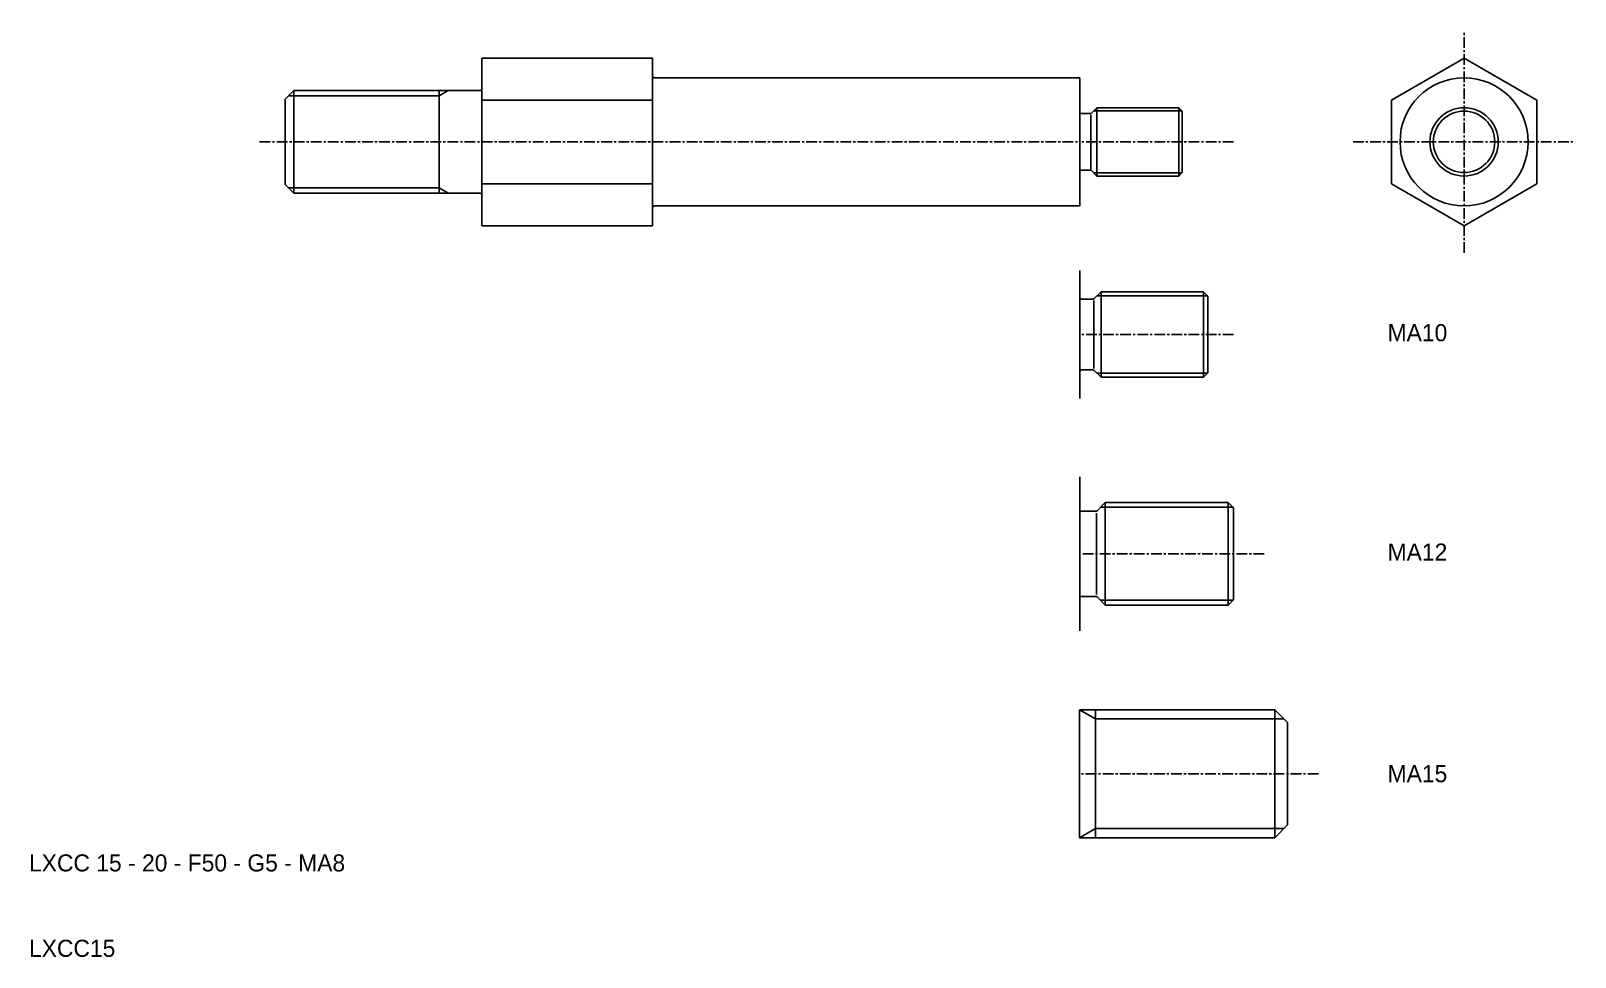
# Model space of a CAD drawing. Extents: x 62 to 242, y -56 to 52.
import ezdxf

# ---------------------------------------------------------------- set-up
doc = ezdxf.new("R2010")
doc.units = 0
doc.linetypes.add('CENTER', pattern=[2, 1.25, -0.25, 0.25, -0.25])
doc.layers.get('0').update_dxf_attribs({"linetype": 'CONTINUOUS'})
doc.layers.add('CENTER', color=1, linetype='CENTER')

msp = doc.modelspace()

# ---------------------------------------------------------------- linework, layer by layer
at = {"color": 7, "linetype": 'CONTINUOUS'}
for p, q in [((114.37, 49.2), (114.37, 29.57)), ((134.37, 49.2), (114.37, 49.2)), ((134.37, 49.2), (134.37, 29.57)), ((91.37, 44.39), (92.37, 45.39)), ((92.37, 45.39), (92.37, 33.39)), ((92.37, 45.39), (114.17, 45.39)), ((109.37, 45.39), (109.37, 33.39)), ((134.57, 46.89), (184.37, 46.89)), ((184.37, 46.89), (184.37, 31.89)), ((91.37, 44.39), (91.37, 34.39)), ((134.37, 44.29), (114.37, 44.29)), ((184.37, 35.91), (184.37, 42.87)), ((185.62, 42.71), (184.53, 42.71)), ((185.69, 42.56), (185.69, 36.21)), ((186.37, 43.39), (185.74, 42.75)), ((195.97, 43.39), (186.37, 43.39)), ((186.37, 35.39), (186.37, 43.39)), ((195.97, 35.39), (195.97, 43.39)), ((196.37, 42.99), (195.97, 43.39)), ((196.37, 35.79), (196.37, 42.99)), ((91.37, 34.39), (92.37, 33.39)), ((134.37, 34.48), (114.37, 34.48)), ((185.62, 36.07), (184.53, 36.07)), ((186.37, 35.39), (185.74, 36.02)), ((195.97, 35.39), (186.37, 35.39)), ((196.37, 35.79), (195.97, 35.39)), ((92.37, 33.39), (114.17, 33.39)), ((134.57, 31.89), (184.37, 31.89)), ((134.37, 29.57), (114.37, 29.57)), ((184.37, 24.34), (184.37, 21.19)), ((186.87, 21.84), (186.08, 21.04)), ((198.87, 21.84), (186.87, 21.84)), ((186.87, 11.84), (186.87, 21.84)), ((198.87, 11.84), (198.87, 21.84)), ((199.37, 21.34), (198.87, 21.84)), ((184.37, 12.49), (184.37, 21.19)), ((185.94, 20.99), (184.57, 20.99)), ((186.01, 20.8), (186.01, 12.87)), ((199.37, 12.34), (199.37, 21.34)), ((185.94, 12.69), (184.57, 12.69)), ((184.37, 12.49), (184.37, 9.34)), ((186.87, 11.84), (186.08, 12.63)), ((198.87, 11.84), (186.87, 11.84)), ((199.37, 12.34), (198.87, 11.84)), ((184.37, 0.15), (184.37, -3.63)), ((187.37, -2.85), (186.42, -3.8)), ((187.37, -14.85), (187.37, -2.85)), ((201.77, -2.85), (187.37, -2.85)), ((202.37, -3.45), (201.77, -2.85)), ((201.77, -14.85), (201.77, -2.85)), ((202.37, -14.25), (202.37, -3.45)), ((184.37, -14.07), (184.37, -3.63)), ((186.25, -3.87), (184.61, -3.87)), ((186.34, -4.09), (186.34, -13.6)), ((184.37, -14.07), (184.37, -17.85)), ((186.25, -13.83), (184.61, -13.83)), ((187.37, -14.85), (186.42, -13.9)), ((202.37, -14.25), (201.77, -14.85)), ((201.77, -14.85), (187.37, -14.85)), ((207.21, -27.1), (184.35, -27.1)), ((184.35, -42.1), (184.35, -27.1)), ((186.21, -27.1), (186.21, -42.1)), ((208.71, -28.6), (207.21, -27.1)), ((207.21, -27.1), (207.21, -42.1)), ((208.71, -28.6), (208.71, -40.6)), ((208.71, -40.6), (207.21, -42.1)), ((207.21, -42.1), (184.35, -42.1))]:
    msp.add_line(p, q, dxfattribs=at)
at = {"color": 3, "linetype": 'CONTINUOUS'}
for p, q in [((109.37, 44.77), (110.43, 45.39)), ((91.76, 44.77), (109.37, 44.77)), ((196.34, 43.02), (186, 43.02)), ((196.34, 35.75), (186, 35.75)), ((91.76, 34), (109.37, 34)), ((109.37, 34), (110.43, 33.39)), ((199.33, 21.38), (186.41, 21.38)), ((199.33, 12.3), (186.41, 12.3)), ((202.32, -3.4), (186.82, -3.4)), ((202.32, -14.29), (186.82, -14.29)), ((186.21, -28.17), (184.35, -27.1)), ((208.28, -28.17), (186.21, -28.17)), ((186.21, -41.03), (184.35, -42.1)), ((208.28, -41.03), (186.21, -41.03))]:
    msp.add_line(p, q, dxfattribs=at)
at = {"color": 7, "linetype": 'CONTINUOUS'}
msp.add_lwpolyline([(220.87, 34.48), (229.37, 29.57), (237.87, 34.48), (237.87, 44.29), (229.37, 49.2), (220.87, 44.29)], close=True, dxfattribs=at)
for radius in [7.5, 4]:
    msp.add_circle((229.37, 39.39), radius, dxfattribs=at)
at = {"color": 3, "linetype": 'CONTINUOUS'}
msp.add_circle((229.37, 39.39), 3.6, dxfattribs=at)
at = {"color": 7, "linetype": 'CONTINUOUS'}
for centre, radius, start, end in [((134.57, 47.09), 0.2, 180, 270), ((114.17, 45.59), 0.2, 270, 0), ((184.53, 42.87), 0.16, 180, 270), ((185.62, 42.87), 0.16, 270, 315), ((184.53, 35.91), 0.16, 90, 180), ((185.62, 35.91), 0.16, 45, 90), ((114.17, 33.19), 0.2, 0, 90), ((134.57, 31.69), 0.2, 90, 180), ((184.57, 21.19), 0.2, 180, 270), ((185.94, 21.19), 0.2, 270, 315), ((184.57, 12.49), 0.2, 90, 180), ((185.94, 12.49), 0.2, 45, 90), ((184.61, -3.63), 0.24, 180, 270), ((186.25, -3.63), 0.24, 270, 315), ((184.61, -14.07), 0.24, 90, 180), ((186.25, -14.07), 0.24, 45, 90)]:
    msp.add_arc(centre, radius, start, end, dxfattribs=at)
at = {"layer": 'CENTER', "color": 1, "linetype": 'CENTER'}
for p, q in [((229.37, 26.39), (229.37, 52.39)), ((88.37, 39.39), (114.37, 39.39)), ((114.37, 39.39), (184.37, 39.39)), ((202.37, 39.39), (184.37, 39.39)), ((216.37, 39.39), (242.37, 39.39)), ((202.37, 16.84), (184.37, 16.84)), ((205.97, -8.85), (184.37, -8.85)), ((212.32, -34.6), (184.35, -34.6))]:
    msp.add_line(p, q, dxfattribs=at)

# ---------------------------------------------------------------- texts
at = {"color": 7, "linetype": 'CONTINUOUS'}
for s, p in [('MA10', (220.42, 16.05)), ('MA12', (220.42, -9.64)), ('MA15', (220.42, -35.59)), ('LXCC 15 - 20 - F50 - G5 - MA8', (61.37, -46.04)), ('LXCC15', (61.37, -56.04))]:
    msp.add_text(s, height=2, dxfattribs=at).set_placement(p)

doc.saveas('drawing.dxf')
